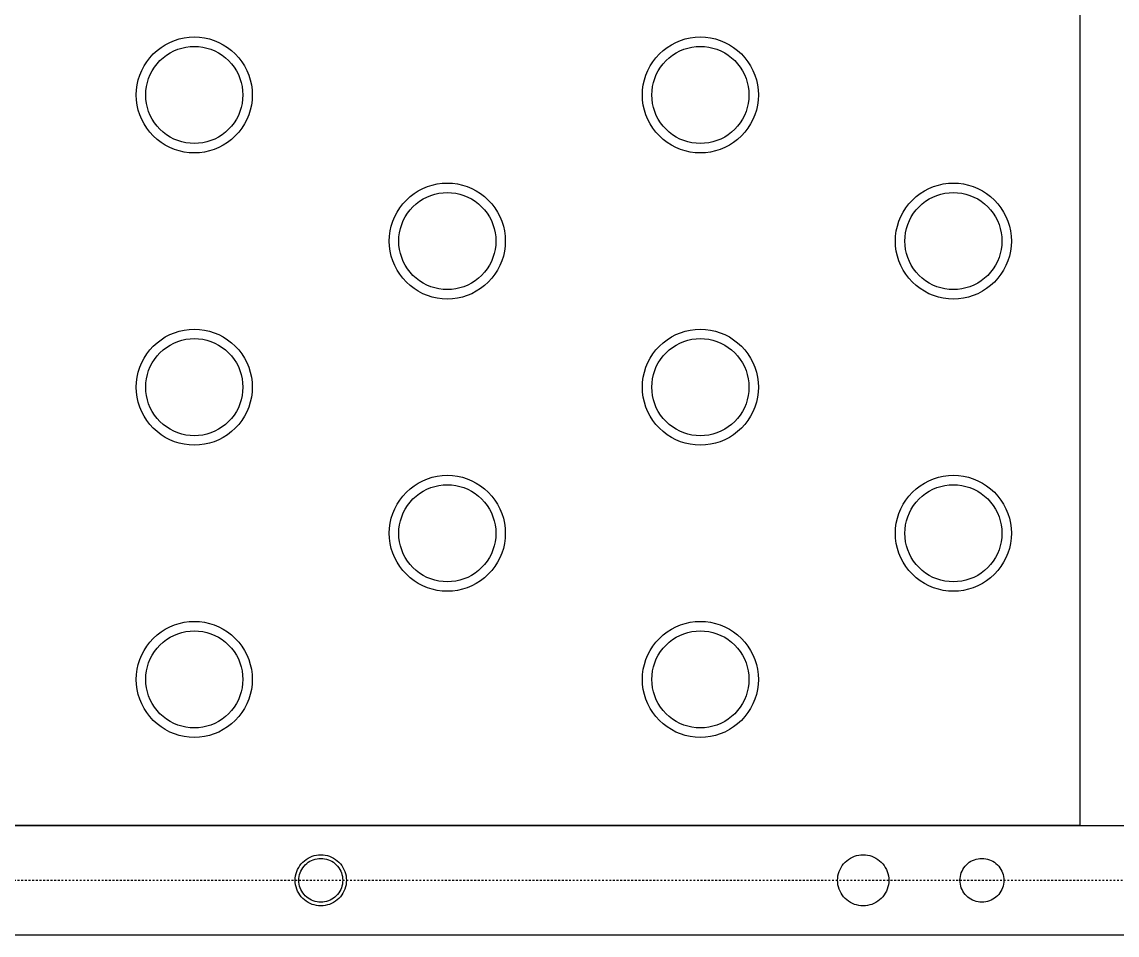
# Model space of a CAD drawing. Header units: millimetres. Extents: x 0 to 2033, y -1000001 to 3212.
# Drawn here: x 280.1 to 430, y 320 to 445 of the extents above; entities that cross this region are included whole.
import ezdxf

# ---------------------------------------------------------------- set-up
doc = ezdxf.new("R2010")
doc.units = ezdxf.units.MM
doc.linetypes.add('DASHED', pattern=[0.5, 0.25, -0.25])
doc.layers.add('DRAWING', color=7, linetype='Continuous')

msp = doc.modelspace()

# ---------------------------------------------------------------- linework, layer by layer
at = {"layer": 'DRAWING', "linetype": 'CONTINUOUS', "true_color": 0x222222}
for p, q in [((424.92, 3135), (424.92, 335)), ((424.92, 335), (217.08, 335))]:
    msp.add_line(p, q, dxfattribs=at)
at = {"layer": 'DRAWING', "linetype": 'CONTINUOUS', "true_color": 0x111111}
for p, q in [((120, 335), (522, 335)), ((522, 320), (120, 320))]:
    msp.add_line(p, q, dxfattribs=at)
at = {"layer": 'DRAWING', "linetype": 'DASHED', "true_color": 0xb000ff}
msp.add_line((128, 327.5), (514, 327.5), dxfattribs=at)
at = {"layer": 'DRAWING', "linetype": 'CONTINUOUS', "true_color": 0xff1a1a}
for points in [[(311.62, 435), (311.59, 434.31), (311.5, 433.62), (311.35, 432.94), (311.14, 432.28), (310.88, 431.64), (310.56, 431.03), (310.18, 430.45), (309.76, 429.9), (309.29, 429.39), (308.78, 428.92), (308.23, 428.5), (307.65, 428.12), (307.04, 427.8), (306.4, 427.54), (305.74, 427.33), (305.06, 427.18), (304.37, 427.09), (303.68, 427.06), (302.99, 427.09), (302.3, 427.18), (301.62, 427.33), (300.96, 427.54), (300.32, 427.8), (299.71, 428.12), (299.13, 428.5), (298.58, 428.92), (298.07, 429.39), (297.6, 429.9), (297.18, 430.45), (296.8, 431.03), (296.48, 431.64), (296.22, 432.28), (296.01, 432.94), (295.86, 433.62), (295.77, 434.31), (295.74, 435), (295.77, 435.69), (295.86, 436.38), (296.01, 437.06), (296.22, 437.72), (296.48, 438.36), (296.8, 438.97), (297.18, 439.55), (297.6, 440.1), (298.07, 440.61), (298.58, 441.08), (299.13, 441.5), (299.71, 441.88), (300.32, 442.2), (300.96, 442.46), (301.62, 442.67), (302.3, 442.82), (302.99, 442.91), (303.68, 442.94), (304.37, 442.91), (305.06, 442.82), (305.74, 442.67), (306.4, 442.46), (307.04, 442.2), (307.65, 441.88), (308.23, 441.5), (308.78, 441.08), (309.29, 440.61), (309.76, 440.1), (310.18, 439.55), (310.56, 438.97), (310.88, 438.36), (311.14, 437.72), (311.35, 437.06), (311.5, 436.38), (311.59, 435.69), (311.62, 435)], [(380.9, 435), (380.87, 434.31), (380.78, 433.62), (380.63, 432.94), (380.42, 432.28), (380.16, 431.64), (379.84, 431.03), (379.46, 430.45), (379.04, 429.9), (378.57, 429.39), (378.06, 428.92), (377.51, 428.5), (376.93, 428.12), (376.32, 427.8), (375.68, 427.54), (375.02, 427.33), (374.34, 427.18), (373.65, 427.09), (372.96, 427.06), (372.27, 427.09), (371.58, 427.18), (370.9, 427.33), (370.24, 427.54), (369.6, 427.8), (368.99, 428.12), (368.41, 428.5), (367.86, 428.92), (367.35, 429.39), (366.88, 429.9), (366.46, 430.45), (366.08, 431.03), (365.76, 431.64), (365.5, 432.28), (365.29, 432.94), (365.14, 433.62), (365.05, 434.31), (365.02, 435), (365.05, 435.69), (365.14, 436.38), (365.29, 437.06), (365.5, 437.72), (365.76, 438.36), (366.08, 438.97), (366.46, 439.55), (366.88, 440.1), (367.35, 440.61), (367.86, 441.08), (368.41, 441.5), (368.99, 441.88), (369.6, 442.2), (370.24, 442.46), (370.9, 442.67), (371.58, 442.82), (372.27, 442.91), (372.96, 442.94), (373.65, 442.91), (374.34, 442.82), (375.02, 442.67), (375.68, 442.46), (376.32, 442.2), (376.93, 441.88), (377.51, 441.5), (378.06, 441.08), (378.57, 440.61), (379.04, 440.1), (379.46, 439.55), (379.84, 438.97), (380.16, 438.36), (380.42, 437.72), (380.63, 437.06), (380.78, 436.38), (380.87, 435.69), (380.9, 435)], [(346.26, 415), (346.23, 414.31), (346.14, 413.62), (345.99, 412.94), (345.78, 412.28), (345.52, 411.64), (345.2, 411.03), (344.82, 410.45), (344.4, 409.9), (343.93, 409.39), (343.42, 408.92), (342.87, 408.5), (342.29, 408.12), (341.68, 407.8), (341.04, 407.54), (340.38, 407.33), (339.7, 407.18), (339.01, 407.09), (338.32, 407.06), (337.63, 407.09), (336.94, 407.18), (336.26, 407.33), (335.6, 407.54), (334.96, 407.8), (334.35, 408.12), (333.77, 408.5), (333.22, 408.92), (332.71, 409.39), (332.24, 409.9), (331.82, 410.45), (331.44, 411.03), (331.12, 411.64), (330.86, 412.28), (330.65, 412.94), (330.5, 413.62), (330.41, 414.31), (330.38, 415), (330.41, 415.69), (330.5, 416.38), (330.65, 417.06), (330.86, 417.72), (331.12, 418.36), (331.44, 418.97), (331.82, 419.55), (332.24, 420.1), (332.71, 420.61), (333.22, 421.08), (333.77, 421.5), (334.35, 421.88), (334.96, 422.2), (335.6, 422.46), (336.26, 422.67), (336.94, 422.82), (337.63, 422.91), (338.32, 422.94), (339.01, 422.91), (339.7, 422.82), (340.38, 422.67), (341.04, 422.46), (341.68, 422.2), (342.29, 421.88), (342.87, 421.5), (343.42, 421.08), (343.93, 420.61), (344.4, 420.1), (344.82, 419.55), (345.2, 418.97), (345.52, 418.36), (345.78, 417.72), (345.99, 417.06), (346.14, 416.38), (346.23, 415.69), (346.26, 415)], [(415.54, 415), (415.51, 414.31), (415.42, 413.62), (415.27, 412.94), (415.06, 412.28), (414.8, 411.64), (414.48, 411.03), (414.1, 410.45), (413.68, 409.9), (413.21, 409.39), (412.7, 408.92), (412.15, 408.5), (411.57, 408.12), (410.96, 407.8), (410.32, 407.54), (409.66, 407.33), (408.98, 407.18), (408.29, 407.09), (407.6, 407.06), (406.91, 407.09), (406.22, 407.18), (405.54, 407.33), (404.88, 407.54), (404.24, 407.8), (403.63, 408.12), (403.05, 408.5), (402.5, 408.92), (401.99, 409.39), (401.52, 409.9), (401.1, 410.45), (400.72, 411.03), (400.4, 411.64), (400.14, 412.28), (399.93, 412.94), (399.78, 413.62), (399.69, 414.31), (399.66, 415), (399.69, 415.69), (399.78, 416.38), (399.93, 417.06), (400.14, 417.72), (400.4, 418.36), (400.72, 418.97), (401.1, 419.55), (401.52, 420.1), (401.99, 420.61), (402.5, 421.08), (403.05, 421.5), (403.63, 421.88), (404.24, 422.2), (404.88, 422.46), (405.54, 422.67), (406.22, 422.82), (406.91, 422.91), (407.6, 422.94), (408.29, 422.91), (408.98, 422.82), (409.66, 422.67), (410.32, 422.46), (410.96, 422.2), (411.57, 421.88), (412.15, 421.5), (412.7, 421.08), (413.21, 420.61), (413.68, 420.1), (414.1, 419.55), (414.48, 418.97), (414.8, 418.36), (415.06, 417.72), (415.27, 417.06), (415.42, 416.38), (415.51, 415.69), (415.54, 415)], [(311.62, 395), (311.59, 394.31), (311.5, 393.62), (311.35, 392.94), (311.14, 392.28), (310.88, 391.64), (310.56, 391.03), (310.18, 390.45), (309.76, 389.9), (309.29, 389.39), (308.78, 388.92), (308.23, 388.5), (307.65, 388.12), (307.04, 387.8), (306.4, 387.54), (305.74, 387.33), (305.06, 387.18), (304.37, 387.09), (303.68, 387.06), (302.99, 387.09), (302.3, 387.18), (301.62, 387.33), (300.96, 387.54), (300.32, 387.8), (299.71, 388.12), (299.13, 388.5), (298.58, 388.92), (298.07, 389.39), (297.6, 389.9), (297.18, 390.45), (296.8, 391.03), (296.48, 391.64), (296.22, 392.28), (296.01, 392.94), (295.86, 393.62), (295.77, 394.31), (295.74, 395), (295.77, 395.69), (295.86, 396.38), (296.01, 397.06), (296.22, 397.72), (296.48, 398.36), (296.8, 398.97), (297.18, 399.55), (297.6, 400.1), (298.07, 400.61), (298.58, 401.08), (299.13, 401.5), (299.71, 401.88), (300.32, 402.2), (300.96, 402.46), (301.62, 402.67), (302.3, 402.82), (302.99, 402.91), (303.68, 402.94), (304.37, 402.91), (305.06, 402.82), (305.74, 402.67), (306.4, 402.46), (307.04, 402.2), (307.65, 401.88), (308.23, 401.5), (308.78, 401.08), (309.29, 400.61), (309.76, 400.1), (310.18, 399.55), (310.56, 398.97), (310.88, 398.36), (311.14, 397.72), (311.35, 397.06), (311.5, 396.38), (311.59, 395.69), (311.62, 395)], [(380.9, 395), (380.87, 394.31), (380.78, 393.62), (380.63, 392.94), (380.42, 392.28), (380.16, 391.64), (379.84, 391.03), (379.46, 390.45), (379.04, 389.9), (378.57, 389.39), (378.06, 388.92), (377.51, 388.5), (376.93, 388.12), (376.32, 387.8), (375.68, 387.54), (375.02, 387.33), (374.34, 387.18), (373.65, 387.09), (372.96, 387.06), (372.27, 387.09), (371.58, 387.18), (370.9, 387.33), (370.24, 387.54), (369.6, 387.8), (368.99, 388.12), (368.41, 388.5), (367.86, 388.92), (367.35, 389.39), (366.88, 389.9), (366.46, 390.45), (366.08, 391.03), (365.76, 391.64), (365.5, 392.28), (365.29, 392.94), (365.14, 393.62), (365.05, 394.31), (365.02, 395), (365.05, 395.69), (365.14, 396.38), (365.29, 397.06), (365.5, 397.72), (365.76, 398.36), (366.08, 398.97), (366.46, 399.55), (366.88, 400.1), (367.35, 400.61), (367.86, 401.08), (368.41, 401.5), (368.99, 401.88), (369.6, 402.2), (370.24, 402.46), (370.9, 402.67), (371.58, 402.82), (372.27, 402.91), (372.96, 402.94), (373.65, 402.91), (374.34, 402.82), (375.02, 402.67), (375.68, 402.46), (376.32, 402.2), (376.93, 401.88), (377.51, 401.5), (378.06, 401.08), (378.57, 400.61), (379.04, 400.1), (379.46, 399.55), (379.84, 398.97), (380.16, 398.36), (380.42, 397.72), (380.63, 397.06), (380.78, 396.38), (380.87, 395.69), (380.9, 395)], [(346.26, 375), (346.23, 374.31), (346.14, 373.62), (345.99, 372.94), (345.78, 372.28), (345.52, 371.64), (345.2, 371.03), (344.82, 370.45), (344.4, 369.9), (343.93, 369.39), (343.42, 368.92), (342.87, 368.5), (342.29, 368.12), (341.68, 367.8), (341.04, 367.54), (340.38, 367.33), (339.7, 367.18), (339.01, 367.09), (338.32, 367.06), (337.63, 367.09), (336.94, 367.18), (336.26, 367.33), (335.6, 367.54), (334.96, 367.8), (334.35, 368.12), (333.77, 368.5), (333.22, 368.92), (332.71, 369.39), (332.24, 369.9), (331.82, 370.45), (331.44, 371.03), (331.12, 371.64), (330.86, 372.28), (330.65, 372.94), (330.5, 373.62), (330.41, 374.31), (330.38, 375), (330.41, 375.69), (330.5, 376.38), (330.65, 377.06), (330.86, 377.72), (331.12, 378.36), (331.44, 378.97), (331.82, 379.55), (332.24, 380.1), (332.71, 380.61), (333.22, 381.08), (333.77, 381.5), (334.35, 381.88), (334.96, 382.2), (335.6, 382.46), (336.26, 382.67), (336.94, 382.82), (337.63, 382.91), (338.32, 382.94), (339.01, 382.91), (339.7, 382.82), (340.38, 382.67), (341.04, 382.46), (341.68, 382.2), (342.29, 381.88), (342.87, 381.5), (343.42, 381.08), (343.93, 380.61), (344.4, 380.1), (344.82, 379.55), (345.2, 378.97), (345.52, 378.36), (345.78, 377.72), (345.99, 377.06), (346.14, 376.38), (346.23, 375.69), (346.26, 375)], [(415.54, 375), (415.51, 374.31), (415.42, 373.62), (415.27, 372.94), (415.06, 372.28), (414.8, 371.64), (414.48, 371.03), (414.1, 370.45), (413.68, 369.9), (413.21, 369.39), (412.7, 368.92), (412.15, 368.5), (411.57, 368.12), (410.96, 367.8), (410.32, 367.54), (409.66, 367.33), (408.98, 367.18), (408.29, 367.09), (407.6, 367.06), (406.91, 367.09), (406.22, 367.18), (405.54, 367.33), (404.88, 367.54), (404.24, 367.8), (403.63, 368.12), (403.05, 368.5), (402.5, 368.92), (401.99, 369.39), (401.52, 369.9), (401.1, 370.45), (400.72, 371.03), (400.4, 371.64), (400.14, 372.28), (399.93, 372.94), (399.78, 373.62), (399.69, 374.31), (399.66, 375), (399.69, 375.69), (399.78, 376.38), (399.93, 377.06), (400.14, 377.72), (400.4, 378.36), (400.72, 378.97), (401.1, 379.55), (401.52, 380.1), (401.99, 380.61), (402.5, 381.08), (403.05, 381.5), (403.63, 381.88), (404.24, 382.2), (404.88, 382.46), (405.54, 382.67), (406.22, 382.82), (406.91, 382.91), (407.6, 382.94), (408.29, 382.91), (408.98, 382.82), (409.66, 382.67), (410.32, 382.46), (410.96, 382.2), (411.57, 381.88), (412.15, 381.5), (412.7, 381.08), (413.21, 380.61), (413.68, 380.1), (414.1, 379.55), (414.48, 378.97), (414.8, 378.36), (415.06, 377.72), (415.27, 377.06), (415.42, 376.38), (415.51, 375.69), (415.54, 375)], [(311.62, 355), (311.59, 354.31), (311.5, 353.62), (311.35, 352.94), (311.14, 352.28), (310.88, 351.64), (310.56, 351.03), (310.18, 350.45), (309.76, 349.9), (309.29, 349.39), (308.78, 348.92), (308.23, 348.5), (307.65, 348.12), (307.04, 347.8), (306.4, 347.54), (305.74, 347.33), (305.06, 347.18), (304.37, 347.09), (303.68, 347.06), (302.99, 347.09), (302.3, 347.18), (301.62, 347.33), (300.96, 347.54), (300.32, 347.8), (299.71, 348.12), (299.13, 348.5), (298.58, 348.92), (298.07, 349.39), (297.6, 349.9), (297.18, 350.45), (296.8, 351.03), (296.48, 351.64), (296.22, 352.28), (296.01, 352.94), (295.86, 353.62), (295.77, 354.31), (295.74, 355), (295.77, 355.69), (295.86, 356.38), (296.01, 357.06), (296.22, 357.72), (296.48, 358.36), (296.8, 358.97), (297.18, 359.55), (297.6, 360.1), (298.07, 360.61), (298.58, 361.08), (299.13, 361.5), (299.71, 361.88), (300.32, 362.2), (300.96, 362.46), (301.62, 362.67), (302.3, 362.82), (302.99, 362.91), (303.68, 362.94), (304.37, 362.91), (305.06, 362.82), (305.74, 362.67), (306.4, 362.46), (307.04, 362.2), (307.65, 361.88), (308.23, 361.5), (308.78, 361.08), (309.29, 360.61), (309.76, 360.1), (310.18, 359.55), (310.56, 358.97), (310.88, 358.36), (311.14, 357.72), (311.35, 357.06), (311.5, 356.38), (311.59, 355.69), (311.62, 355)], [(380.9, 355), (380.87, 354.31), (380.78, 353.62), (380.63, 352.94), (380.42, 352.28), (380.16, 351.64), (379.84, 351.03), (379.46, 350.45), (379.04, 349.9), (378.57, 349.39), (378.06, 348.92), (377.51, 348.5), (376.93, 348.12), (376.32, 347.8), (375.68, 347.54), (375.02, 347.33), (374.34, 347.18), (373.65, 347.09), (372.96, 347.06), (372.27, 347.09), (371.58, 347.18), (370.9, 347.33), (370.24, 347.54), (369.6, 347.8), (368.99, 348.12), (368.41, 348.5), (367.86, 348.92), (367.35, 349.39), (366.88, 349.9), (366.46, 350.45), (366.08, 351.03), (365.76, 351.64), (365.5, 352.28), (365.29, 352.94), (365.14, 353.62), (365.05, 354.31), (365.02, 355), (365.05, 355.69), (365.14, 356.38), (365.29, 357.06), (365.5, 357.72), (365.76, 358.36), (366.08, 358.97), (366.46, 359.55), (366.88, 360.1), (367.35, 360.61), (367.86, 361.08), (368.41, 361.5), (368.99, 361.88), (369.6, 362.2), (370.24, 362.46), (370.9, 362.67), (371.58, 362.82), (372.27, 362.91), (372.96, 362.94), (373.65, 362.91), (374.34, 362.82), (375.02, 362.67), (375.68, 362.46), (376.32, 362.2), (376.93, 361.88), (377.51, 361.5), (378.06, 361.08), (378.57, 360.61), (379.04, 360.1), (379.46, 359.55), (379.84, 358.97), (380.16, 358.36), (380.42, 357.72), (380.63, 357.06), (380.78, 356.38), (380.87, 355.69), (380.9, 355)]]:
    msp.add_lwpolyline(points, close=True, dxfattribs=at)
at = {"layer": 'DRAWING', "linetype": 'CONTINUOUS', "true_color": 0x111111}
for points in [[(310.33, 435), (310.3, 434.42), (310.23, 433.85), (310.1, 433.28), (309.93, 432.73), (309.71, 432.19), (309.44, 431.68), (309.13, 431.19), (308.77, 430.73), (308.38, 430.3), (307.95, 429.91), (307.49, 429.55), (307, 429.24), (306.49, 428.97), (305.95, 428.75), (305.4, 428.58), (304.83, 428.45), (304.26, 428.38), (303.68, 428.35), (303.1, 428.38), (302.53, 428.45), (301.96, 428.58), (301.41, 428.75), (300.87, 428.97), (300.36, 429.24), (299.87, 429.55), (299.41, 429.91), (298.98, 430.3), (298.59, 430.73), (298.23, 431.19), (297.92, 431.68), (297.65, 432.19), (297.43, 432.73), (297.26, 433.28), (297.13, 433.85), (297.06, 434.42), (297.03, 435), (297.06, 435.58), (297.13, 436.15), (297.26, 436.72), (297.43, 437.27), (297.65, 437.81), (297.92, 438.32), (298.23, 438.81), (298.59, 439.27), (298.98, 439.7), (299.41, 440.09), (299.87, 440.45), (300.36, 440.76), (300.87, 441.03), (301.41, 441.25), (301.96, 441.42), (302.53, 441.55), (303.1, 441.62), (303.68, 441.65), (304.26, 441.62), (304.83, 441.55), (305.4, 441.42), (305.95, 441.25), (306.49, 441.03), (307, 440.76), (307.49, 440.45), (307.95, 440.09), (308.38, 439.7), (308.77, 439.27), (309.13, 438.81), (309.44, 438.32), (309.71, 437.81), (309.93, 437.27), (310.1, 436.72), (310.23, 436.15), (310.3, 435.58), (310.33, 435)], [(379.61, 435), (379.58, 434.42), (379.51, 433.85), (379.38, 433.28), (379.21, 432.73), (378.99, 432.19), (378.72, 431.68), (378.41, 431.19), (378.05, 430.73), (377.66, 430.3), (377.23, 429.91), (376.77, 429.55), (376.29, 429.24), (375.77, 428.97), (375.23, 428.75), (374.68, 428.58), (374.11, 428.45), (373.54, 428.38), (372.96, 428.35), (372.38, 428.38), (371.81, 428.45), (371.24, 428.58), (370.69, 428.75), (370.15, 428.97), (369.64, 429.24), (369.15, 429.55), (368.69, 429.91), (368.26, 430.3), (367.87, 430.73), (367.51, 431.19), (367.2, 431.68), (366.93, 432.19), (366.71, 432.73), (366.54, 433.28), (366.41, 433.85), (366.34, 434.42), (366.31, 435), (366.34, 435.58), (366.41, 436.15), (366.54, 436.72), (366.71, 437.27), (366.93, 437.81), (367.2, 438.32), (367.51, 438.81), (367.87, 439.27), (368.26, 439.7), (368.69, 440.09), (369.15, 440.45), (369.64, 440.76), (370.15, 441.03), (370.69, 441.25), (371.24, 441.42), (371.81, 441.55), (372.38, 441.62), (372.96, 441.65), (373.54, 441.62), (374.11, 441.55), (374.68, 441.42), (375.23, 441.25), (375.77, 441.03), (376.29, 440.76), (376.77, 440.45), (377.23, 440.09), (377.66, 439.7), (378.05, 439.27), (378.41, 438.81), (378.72, 438.32), (378.99, 437.81), (379.21, 437.27), (379.38, 436.72), (379.51, 436.15), (379.58, 435.58), (379.61, 435)], [(344.97, 415), (344.94, 414.42), (344.87, 413.85), (344.74, 413.28), (344.57, 412.73), (344.35, 412.19), (344.08, 411.68), (343.77, 411.19), (343.41, 410.73), (343.02, 410.3), (342.59, 409.91), (342.13, 409.55), (341.64, 409.24), (341.13, 408.97), (340.59, 408.75), (340.04, 408.58), (339.47, 408.45), (338.9, 408.38), (338.32, 408.35), (337.74, 408.38), (337.17, 408.45), (336.6, 408.58), (336.05, 408.75), (335.51, 408.97), (335, 409.24), (334.51, 409.55), (334.05, 409.91), (333.62, 410.3), (333.23, 410.73), (332.87, 411.19), (332.56, 411.68), (332.29, 412.19), (332.07, 412.73), (331.9, 413.28), (331.77, 413.85), (331.7, 414.42), (331.67, 415), (331.7, 415.58), (331.77, 416.15), (331.9, 416.72), (332.07, 417.27), (332.29, 417.81), (332.56, 418.32), (332.87, 418.81), (333.23, 419.27), (333.62, 419.7), (334.05, 420.09), (334.51, 420.45), (335, 420.76), (335.51, 421.03), (336.05, 421.25), (336.6, 421.42), (337.17, 421.55), (337.74, 421.62), (338.32, 421.65), (338.9, 421.62), (339.47, 421.55), (340.04, 421.42), (340.59, 421.25), (341.13, 421.03), (341.64, 420.76), (342.13, 420.45), (342.59, 420.09), (343.02, 419.7), (343.41, 419.27), (343.77, 418.81), (344.08, 418.32), (344.35, 417.81), (344.57, 417.27), (344.74, 416.72), (344.87, 416.15), (344.94, 415.58), (344.97, 415)], [(414.25, 415), (414.22, 414.42), (414.15, 413.85), (414.02, 413.28), (413.85, 412.73), (413.63, 412.19), (413.36, 411.68), (413.05, 411.19), (412.69, 410.73), (412.3, 410.3), (411.87, 409.91), (411.41, 409.55), (410.93, 409.24), (410.41, 408.97), (409.87, 408.75), (409.32, 408.58), (408.75, 408.45), (408.18, 408.38), (407.6, 408.35), (407.02, 408.38), (406.45, 408.45), (405.88, 408.58), (405.33, 408.75), (404.79, 408.97), (404.28, 409.24), (403.79, 409.55), (403.33, 409.91), (402.9, 410.3), (402.51, 410.73), (402.15, 411.19), (401.84, 411.68), (401.57, 412.19), (401.35, 412.73), (401.18, 413.28), (401.05, 413.85), (400.98, 414.42), (400.95, 415), (400.98, 415.58), (401.05, 416.15), (401.18, 416.72), (401.35, 417.27), (401.57, 417.81), (401.84, 418.32), (402.15, 418.81), (402.51, 419.27), (402.9, 419.7), (403.33, 420.09), (403.79, 420.45), (404.28, 420.76), (404.79, 421.03), (405.33, 421.25), (405.88, 421.42), (406.45, 421.55), (407.02, 421.62), (407.6, 421.65), (408.18, 421.62), (408.75, 421.55), (409.32, 421.42), (409.87, 421.25), (410.41, 421.03), (410.93, 420.76), (411.41, 420.45), (411.87, 420.09), (412.3, 419.7), (412.69, 419.27), (413.05, 418.81), (413.36, 418.32), (413.63, 417.81), (413.85, 417.27), (414.02, 416.72), (414.15, 416.15), (414.22, 415.58), (414.25, 415)], [(310.33, 395), (310.3, 394.42), (310.23, 393.85), (310.1, 393.28), (309.93, 392.73), (309.71, 392.19), (309.44, 391.68), (309.13, 391.19), (308.77, 390.73), (308.38, 390.3), (307.95, 389.91), (307.49, 389.55), (307, 389.24), (306.49, 388.97), (305.95, 388.75), (305.4, 388.58), (304.83, 388.45), (304.26, 388.38), (303.68, 388.35), (303.1, 388.38), (302.53, 388.45), (301.96, 388.58), (301.41, 388.75), (300.87, 388.97), (300.36, 389.24), (299.87, 389.55), (299.41, 389.91), (298.98, 390.3), (298.59, 390.73), (298.23, 391.19), (297.92, 391.68), (297.65, 392.19), (297.43, 392.73), (297.26, 393.28), (297.13, 393.85), (297.06, 394.42), (297.03, 395), (297.06, 395.58), (297.13, 396.15), (297.26, 396.72), (297.43, 397.27), (297.65, 397.81), (297.92, 398.32), (298.23, 398.81), (298.59, 399.27), (298.98, 399.7), (299.41, 400.09), (299.87, 400.45), (300.36, 400.76), (300.87, 401.03), (301.41, 401.25), (301.96, 401.42), (302.53, 401.55), (303.1, 401.62), (303.68, 401.65), (304.26, 401.62), (304.83, 401.55), (305.4, 401.42), (305.95, 401.25), (306.49, 401.03), (307, 400.76), (307.49, 400.45), (307.95, 400.09), (308.38, 399.7), (308.77, 399.27), (309.13, 398.81), (309.44, 398.32), (309.71, 397.81), (309.93, 397.27), (310.1, 396.72), (310.23, 396.15), (310.3, 395.58), (310.33, 395)], [(379.61, 395), (379.58, 394.42), (379.51, 393.85), (379.38, 393.28), (379.21, 392.73), (378.99, 392.19), (378.72, 391.68), (378.41, 391.19), (378.05, 390.73), (377.66, 390.3), (377.23, 389.91), (376.77, 389.55), (376.29, 389.24), (375.77, 388.97), (375.23, 388.75), (374.68, 388.58), (374.11, 388.45), (373.54, 388.38), (372.96, 388.35), (372.38, 388.38), (371.81, 388.45), (371.24, 388.58), (370.69, 388.75), (370.15, 388.97), (369.64, 389.24), (369.15, 389.55), (368.69, 389.91), (368.26, 390.3), (367.87, 390.73), (367.51, 391.19), (367.2, 391.68), (366.93, 392.19), (366.71, 392.73), (366.54, 393.28), (366.41, 393.85), (366.34, 394.42), (366.31, 395), (366.34, 395.58), (366.41, 396.15), (366.54, 396.72), (366.71, 397.27), (366.93, 397.81), (367.2, 398.32), (367.51, 398.81), (367.87, 399.27), (368.26, 399.7), (368.69, 400.09), (369.15, 400.45), (369.64, 400.76), (370.15, 401.03), (370.69, 401.25), (371.24, 401.42), (371.81, 401.55), (372.38, 401.62), (372.96, 401.65), (373.54, 401.62), (374.11, 401.55), (374.68, 401.42), (375.23, 401.25), (375.77, 401.03), (376.29, 400.76), (376.77, 400.45), (377.23, 400.09), (377.66, 399.7), (378.05, 399.27), (378.41, 398.81), (378.72, 398.32), (378.99, 397.81), (379.21, 397.27), (379.38, 396.72), (379.51, 396.15), (379.58, 395.58), (379.61, 395)], [(344.97, 375), (344.94, 374.42), (344.87, 373.85), (344.74, 373.28), (344.57, 372.73), (344.35, 372.19), (344.08, 371.68), (343.77, 371.19), (343.41, 370.73), (343.02, 370.3), (342.59, 369.91), (342.13, 369.55), (341.64, 369.24), (341.13, 368.97), (340.59, 368.75), (340.04, 368.58), (339.47, 368.45), (338.9, 368.38), (338.32, 368.35), (337.74, 368.38), (337.17, 368.45), (336.6, 368.58), (336.05, 368.75), (335.51, 368.97), (335, 369.24), (334.51, 369.55), (334.05, 369.91), (333.62, 370.3), (333.23, 370.73), (332.87, 371.19), (332.56, 371.68), (332.29, 372.19), (332.07, 372.73), (331.9, 373.28), (331.77, 373.85), (331.7, 374.42), (331.67, 375), (331.7, 375.58), (331.77, 376.15), (331.9, 376.72), (332.07, 377.27), (332.29, 377.81), (332.56, 378.32), (332.87, 378.81), (333.23, 379.27), (333.62, 379.7), (334.05, 380.09), (334.51, 380.45), (335, 380.76), (335.51, 381.03), (336.05, 381.25), (336.6, 381.42), (337.17, 381.55), (337.74, 381.62), (338.32, 381.65), (338.9, 381.62), (339.47, 381.55), (340.04, 381.42), (340.59, 381.25), (341.13, 381.03), (341.64, 380.76), (342.13, 380.45), (342.59, 380.09), (343.02, 379.7), (343.41, 379.27), (343.77, 378.81), (344.08, 378.32), (344.35, 377.81), (344.57, 377.27), (344.74, 376.72), (344.87, 376.15), (344.94, 375.58), (344.97, 375)], [(414.25, 375), (414.22, 374.42), (414.15, 373.85), (414.02, 373.28), (413.85, 372.73), (413.63, 372.19), (413.36, 371.68), (413.05, 371.19), (412.69, 370.73), (412.3, 370.3), (411.87, 369.91), (411.41, 369.55), (410.93, 369.24), (410.41, 368.97), (409.87, 368.75), (409.32, 368.58), (408.75, 368.45), (408.18, 368.38), (407.6, 368.35), (407.02, 368.38), (406.45, 368.45), (405.88, 368.58), (405.33, 368.75), (404.79, 368.97), (404.28, 369.24), (403.79, 369.55), (403.33, 369.91), (402.9, 370.3), (402.51, 370.73), (402.15, 371.19), (401.84, 371.68), (401.57, 372.19), (401.35, 372.73), (401.18, 373.28), (401.05, 373.85), (400.98, 374.42), (400.95, 375), (400.98, 375.58), (401.05, 376.15), (401.18, 376.72), (401.35, 377.27), (401.57, 377.81), (401.84, 378.32), (402.15, 378.81), (402.51, 379.27), (402.9, 379.7), (403.33, 380.09), (403.79, 380.45), (404.28, 380.76), (404.79, 381.03), (405.33, 381.25), (405.88, 381.42), (406.45, 381.55), (407.02, 381.62), (407.6, 381.65), (408.18, 381.62), (408.75, 381.55), (409.32, 381.42), (409.87, 381.25), (410.41, 381.03), (410.93, 380.76), (411.41, 380.45), (411.87, 380.09), (412.3, 379.7), (412.69, 379.27), (413.05, 378.81), (413.36, 378.32), (413.63, 377.81), (413.85, 377.27), (414.02, 376.72), (414.15, 376.15), (414.22, 375.58), (414.25, 375)], [(310.33, 355), (310.3, 354.42), (310.23, 353.85), (310.1, 353.28), (309.93, 352.73), (309.71, 352.19), (309.44, 351.68), (309.13, 351.19), (308.77, 350.73), (308.38, 350.3), (307.95, 349.91), (307.49, 349.55), (307, 349.24), (306.49, 348.97), (305.95, 348.75), (305.4, 348.58), (304.83, 348.45), (304.26, 348.38), (303.68, 348.35), (303.1, 348.38), (302.53, 348.45), (301.96, 348.58), (301.41, 348.75), (300.87, 348.97), (300.36, 349.24), (299.87, 349.55), (299.41, 349.91), (298.98, 350.3), (298.59, 350.73), (298.23, 351.19), (297.92, 351.68), (297.65, 352.19), (297.43, 352.73), (297.26, 353.28), (297.13, 353.85), (297.06, 354.42), (297.03, 355), (297.06, 355.58), (297.13, 356.15), (297.26, 356.72), (297.43, 357.27), (297.65, 357.81), (297.92, 358.32), (298.23, 358.81), (298.59, 359.27), (298.98, 359.7), (299.41, 360.09), (299.87, 360.45), (300.36, 360.76), (300.87, 361.03), (301.41, 361.25), (301.96, 361.42), (302.53, 361.55), (303.1, 361.62), (303.68, 361.65), (304.26, 361.62), (304.83, 361.55), (305.4, 361.42), (305.95, 361.25), (306.49, 361.03), (307, 360.76), (307.49, 360.45), (307.95, 360.09), (308.38, 359.7), (308.77, 359.27), (309.13, 358.81), (309.44, 358.32), (309.71, 357.81), (309.93, 357.27), (310.1, 356.72), (310.23, 356.15), (310.3, 355.58), (310.33, 355)], [(379.61, 355), (379.58, 354.42), (379.51, 353.85), (379.38, 353.28), (379.21, 352.73), (378.99, 352.19), (378.72, 351.68), (378.41, 351.19), (378.05, 350.73), (377.66, 350.3), (377.23, 349.91), (376.77, 349.55), (376.29, 349.24), (375.77, 348.97), (375.23, 348.75), (374.68, 348.58), (374.11, 348.45), (373.54, 348.38), (372.96, 348.35), (372.38, 348.38), (371.81, 348.45), (371.24, 348.58), (370.69, 348.75), (370.15, 348.97), (369.64, 349.24), (369.15, 349.55), (368.69, 349.91), (368.26, 350.3), (367.87, 350.73), (367.51, 351.19), (367.2, 351.68), (366.93, 352.19), (366.71, 352.73), (366.54, 353.28), (366.41, 353.85), (366.34, 354.42), (366.31, 355), (366.34, 355.58), (366.41, 356.15), (366.54, 356.72), (366.71, 357.27), (366.93, 357.81), (367.2, 358.32), (367.51, 358.81), (367.87, 359.27), (368.26, 359.7), (368.69, 360.09), (369.15, 360.45), (369.64, 360.76), (370.15, 361.03), (370.69, 361.25), (371.24, 361.42), (371.81, 361.55), (372.38, 361.62), (372.96, 361.65), (373.54, 361.62), (374.11, 361.55), (374.68, 361.42), (375.23, 361.25), (375.77, 361.03), (376.29, 360.76), (376.77, 360.45), (377.23, 360.09), (377.66, 359.7), (378.05, 359.27), (378.41, 358.81), (378.72, 358.32), (378.99, 357.81), (379.21, 357.27), (379.38, 356.72), (379.51, 356.15), (379.58, 355.58), (379.61, 355)], [(324.5, 327.5), (324.49, 327.19), (324.45, 326.89), (324.38, 326.59), (324.29, 326.3), (324.17, 326.02), (324.03, 325.75), (323.87, 325.49), (323.68, 325.25), (323.47, 325.03), (323.25, 324.82), (323.01, 324.63), (322.75, 324.47), (322.48, 324.33), (322.2, 324.21), (321.91, 324.12), (321.61, 324.05), (321.31, 324.01), (321, 324), (320.69, 324.01), (320.39, 324.05), (320.09, 324.12), (319.8, 324.21), (319.52, 324.33), (319.25, 324.47), (318.99, 324.63), (318.75, 324.82), (318.53, 325.03), (318.32, 325.25), (318.13, 325.49), (317.97, 325.75), (317.83, 326.02), (317.71, 326.3), (317.62, 326.59), (317.55, 326.89), (317.51, 327.19), (317.5, 327.5), (317.51, 327.81), (317.55, 328.11), (317.62, 328.41), (317.71, 328.7), (317.83, 328.98), (317.97, 329.25), (318.13, 329.51), (318.32, 329.75), (318.53, 329.97), (318.75, 330.18), (318.99, 330.37), (319.25, 330.53), (319.52, 330.67), (319.8, 330.79), (320.09, 330.88), (320.39, 330.95), (320.69, 330.99), (321, 331), (321.31, 330.99), (321.61, 330.95), (321.91, 330.88), (322.2, 330.79), (322.48, 330.67), (322.75, 330.53), (323.01, 330.37), (323.25, 330.18), (323.47, 329.97), (323.68, 329.75), (323.87, 329.51), (324.03, 329.25), (324.17, 328.98), (324.29, 328.7), (324.38, 328.41), (324.45, 328.11), (324.49, 327.81), (324.5, 327.5)], [(324, 327.5), (323.99, 327.24), (323.95, 326.98), (323.9, 326.72), (323.82, 326.47), (323.72, 326.23), (323.6, 326), (323.46, 325.78), (323.3, 325.57), (323.12, 325.38), (322.93, 325.2), (322.72, 325.04), (322.5, 324.9), (322.27, 324.78), (322.03, 324.68), (321.78, 324.6), (321.52, 324.55), (321.26, 324.51), (321, 324.5), (320.74, 324.51), (320.48, 324.55), (320.22, 324.6), (319.97, 324.68), (319.73, 324.78), (319.5, 324.9), (319.28, 325.04), (319.07, 325.2), (318.88, 325.38), (318.7, 325.57), (318.54, 325.78), (318.4, 326), (318.28, 326.23), (318.18, 326.47), (318.1, 326.72), (318.05, 326.98), (318.01, 327.24), (318, 327.5), (318.01, 327.76), (318.05, 328.02), (318.1, 328.28), (318.18, 328.53), (318.28, 328.77), (318.4, 329), (318.54, 329.22), (318.7, 329.43), (318.88, 329.62), (319.07, 329.8), (319.28, 329.96), (319.5, 330.1), (319.73, 330.22), (319.97, 330.32), (320.22, 330.4), (320.48, 330.45), (320.74, 330.49), (321, 330.5), (321.26, 330.49), (321.52, 330.45), (321.78, 330.4), (322.03, 330.32), (322.27, 330.22), (322.5, 330.1), (322.72, 329.96), (322.93, 329.8), (323.12, 329.62), (323.3, 329.43), (323.46, 329.22), (323.6, 329), (323.72, 328.77), (323.82, 328.53), (323.9, 328.28), (323.95, 328.02), (323.99, 327.76), (324, 327.5)], [(398.75, 327.5), (398.74, 327.19), (398.7, 326.89), (398.63, 326.59), (398.54, 326.3), (398.42, 326.02), (398.28, 325.75), (398.12, 325.49), (397.93, 325.25), (397.72, 325.03), (397.5, 324.82), (397.26, 324.63), (397, 324.47), (396.73, 324.33), (396.45, 324.21), (396.16, 324.12), (395.86, 324.05), (395.56, 324.01), (395.25, 324), (394.94, 324.01), (394.64, 324.05), (394.34, 324.12), (394.05, 324.21), (393.77, 324.33), (393.5, 324.47), (393.24, 324.63), (393, 324.82), (392.78, 325.03), (392.57, 325.25), (392.38, 325.49), (392.22, 325.75), (392.08, 326.02), (391.96, 326.3), (391.87, 326.59), (391.8, 326.89), (391.76, 327.19), (391.75, 327.5), (391.76, 327.81), (391.8, 328.11), (391.87, 328.41), (391.96, 328.7), (392.08, 328.98), (392.22, 329.25), (392.38, 329.51), (392.57, 329.75), (392.78, 329.97), (393, 330.18), (393.24, 330.37), (393.5, 330.53), (393.77, 330.67), (394.05, 330.79), (394.34, 330.88), (394.64, 330.95), (394.94, 330.99), (395.25, 331), (395.56, 330.99), (395.86, 330.95), (396.16, 330.88), (396.45, 330.79), (396.73, 330.67), (397, 330.53), (397.26, 330.37), (397.5, 330.18), (397.72, 329.97), (397.93, 329.75), (398.12, 329.51), (398.28, 329.25), (398.42, 328.98), (398.54, 328.7), (398.63, 328.41), (398.7, 328.11), (398.74, 327.81), (398.75, 327.5)], [(414.5, 327.5), (414.49, 327.24), (414.45, 326.98), (414.4, 326.72), (414.32, 326.47), (414.22, 326.23), (414.1, 326), (413.96, 325.78), (413.8, 325.57), (413.62, 325.38), (413.43, 325.2), (413.22, 325.04), (413, 324.9), (412.77, 324.78), (412.53, 324.68), (412.28, 324.6), (412.02, 324.55), (411.76, 324.51), (411.5, 324.5), (411.24, 324.51), (410.98, 324.55), (410.72, 324.6), (410.47, 324.68), (410.23, 324.78), (410, 324.9), (409.78, 325.04), (409.57, 325.2), (409.38, 325.38), (409.2, 325.57), (409.04, 325.78), (408.9, 326), (408.78, 326.23), (408.68, 326.47), (408.6, 326.72), (408.55, 326.98), (408.51, 327.24), (408.5, 327.5), (408.51, 327.76), (408.55, 328.02), (408.6, 328.28), (408.68, 328.53), (408.78, 328.77), (408.9, 329), (409.04, 329.22), (409.2, 329.43), (409.38, 329.62), (409.57, 329.8), (409.78, 329.96), (410, 330.1), (410.23, 330.22), (410.47, 330.32), (410.72, 330.4), (410.98, 330.45), (411.24, 330.49), (411.5, 330.5), (411.76, 330.49), (412.02, 330.45), (412.28, 330.4), (412.53, 330.32), (412.77, 330.22), (413, 330.1), (413.22, 329.96), (413.43, 329.8), (413.62, 329.62), (413.8, 329.43), (413.96, 329.22), (414.1, 329), (414.22, 328.77), (414.32, 328.53), (414.4, 328.28), (414.45, 328.02), (414.49, 327.76), (414.5, 327.5)]]:
    msp.add_lwpolyline(points, close=True, dxfattribs=at)

doc.saveas('drawing.dxf')
